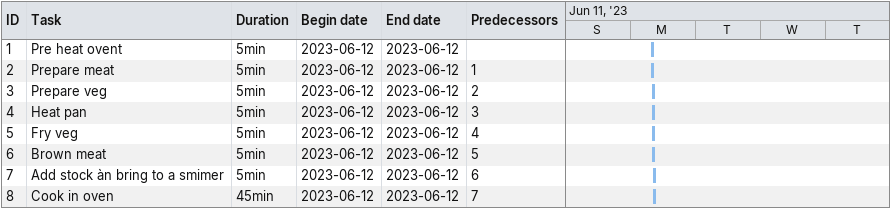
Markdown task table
| ID | Task | Duration | Start | Finish | Predecessors |
|---|---|---|---|---|---|
| 1 | Pre heat ovent | 5min | 2023-06-12 | 2023-06-12 |  |
| 2 | Prepare meat | 5min | 2023-06-12 | 2023-06-12 | 1 |
| 3 | Prepare veg | 5min | 2023-06-12 | 2023-06-12 | 2 |
| 4 | Heat pan | 5min | 2023-06-12 | 2023-06-12 | 3 |
| 5 | Fry veg | 5min | 2023-06-12 | 2023-06-12 | 4 |
| 6 | Brown meat | 5min | 2023-06-12 | 2023-06-12 | 5 |
| 7 | Add stock àn bring to a smimer | 5min | 2023-06-12 | 2023-06-12 | 6 |
| 8 | Cook in oven | 45min | 2023-06-12 | 2023-06-12 | 7 |
